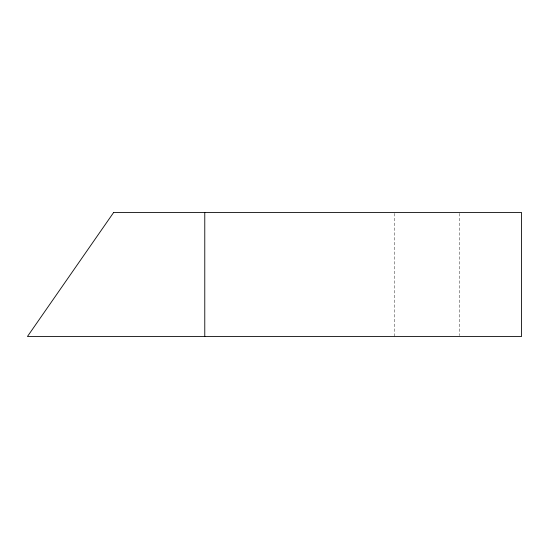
<?xml version="1.0" encoding="UTF-8"?>
<svg xmlns="http://www.w3.org/2000/svg" width="549" height="549" viewBox="0 0 549 549"><rect width="100%" height="100%" fill="white"/><g stroke="black" fill="none" stroke-linecap="round" stroke-linejoin="round"><path stroke-width="0.41" stroke-dasharray="2.75 2.06" d="M459.568 213.369L459.568 335.631M394.251 213.369L394.251 336.489"/><path stroke-width="0.82" d="M204.777 212.511L204.777 336.489M113.622 212.511L27.45 336.489L521.55 336.489L521.55 212.511L113.622 212.511"/></g></svg>
